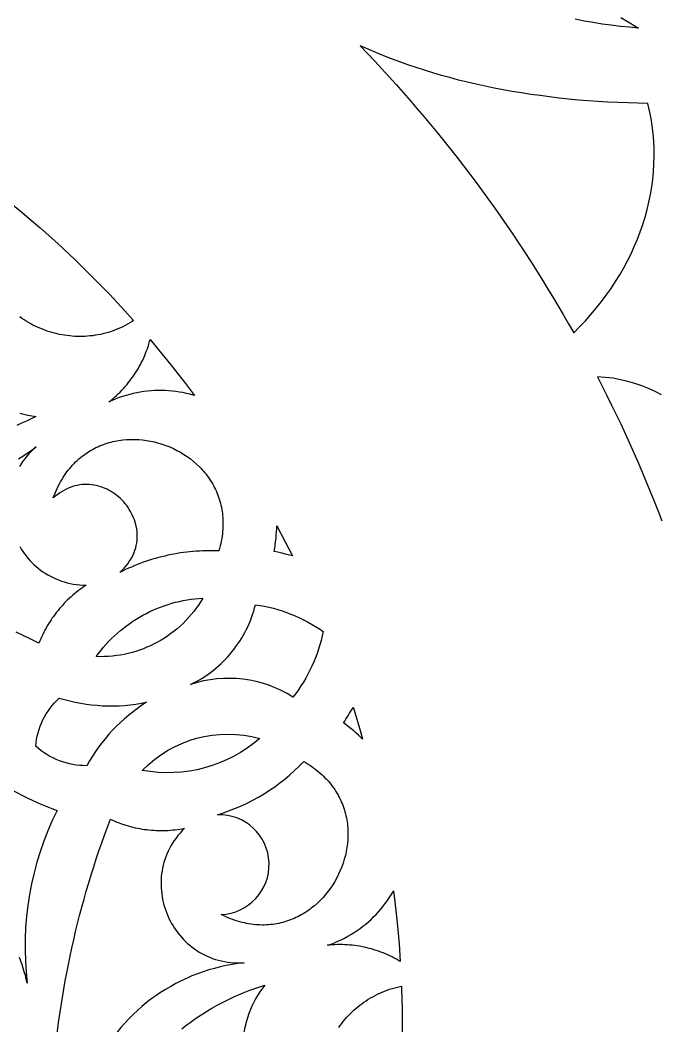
# Model space of a CAD drawing. Extents: x -1903 to -234, y -575 to 545.
# Drawn here: x -376.1 to -330.8, y 34.2 to 105.4 of the extents above; entities that cross this region are included whole.
import ezdxf

# ---------------------------------------------------------------- set-up
doc = ezdxf.new("R2010")
doc.units = 0
doc.layers.add('LAYER_1', color=18, linetype='CONTINUOUS')

msp = doc.modelspace()

# ---------------------------------------------------------------- linework, layer by layer
at = {"layer": 'LAYER_1'}
for points in [[(-424.073, 224.183, 0.414214), (-614.073, 34.183, 0.414214), (-424.073, -155.817, 0.414214), (-234.073, 34.183, 0.414214)], [(-359.144, 63.939), (-358.825, 63.88), (-358.508, 63.811), (-358.193, 63.732), (-357.88, 63.643), (-357.569, 63.546), (-357.261, 63.439), (-356.957, 63.323), (-356.656, 63.198), (-356.358, 63.065), (-356.065, 62.923), (-355.776, 62.773), (-355.492, 62.614), (-355.213, 62.448), (-354.939, 62.274), (-354.671, 62.092, -0.118726), (-356.812, 57.454, 0.224974), (-364.058, 58.34), (-363.844, 58.446), (-363.634, 58.557), (-363.428, 58.674), (-363.226, 58.797), (-363.027, 58.925), (-362.833, 59.058), (-362.643, 59.196), (-362.457, 59.339), (-362.275, 59.487), (-362.097, 59.639), (-361.924, 59.797), (-361.756, 59.958), (-361.592, 60.125), (-361.433, 60.295), (-361.278, 60.47), (-361.129, 60.649), (-360.984, 60.832), (-360.844, 61.019), (-360.71, 61.209), (-360.58, 61.404), (-360.456, 61.602), (-360.338, 61.803), (-360.224, 62.008), (-360.117, 62.216), (-360.015, 62.428), (-359.918, 62.642), (-359.828, 62.86), (-359.743, 63.08), (-359.664, 63.303), (-359.591, 63.529), (-359.525, 63.757), (-359.464, 63.988)], [(-372.987, 57.272), (-372.607, 57.174), (-372.225, 57.088), (-371.841, 57.014), (-371.455, 56.952), (-371.067, 56.903), (-370.678, 56.866), (-370.288, 56.841), (-369.898, 56.829), (-369.507, 56.828), (-369.116, 56.84), (-368.726, 56.865), (-368.336, 56.901), (-367.948, 56.95), (-367.56, 57.011), (-367.175, 57.084, 0.126855), (-371.412, 52.593, -0.186674), (-375.024, 53.967), (-374.997, 54.211), (-374.96, 54.452), (-374.912, 54.691), (-374.853, 54.926), (-374.783, 55.158), (-374.703, 55.386), (-374.613, 55.61), (-374.512, 55.83), (-374.402, 56.044), (-374.281, 56.254), (-374.151, 56.458), (-374.012, 56.656), (-373.864, 56.848), (-373.706, 57.033), (-373.539, 57.211), (-373.364, 57.382)], [(-352.477, 56.519), (-352.023, 55.007), (-351.875, 54.474), (-351.994, 54.59), (-352.162, 54.746), (-352.334, 54.9), (-352.508, 55.05), (-352.686, 55.197), (-352.866, 55.341), (-353.05, 55.482), (-353.236, 55.619, 0.017661), (-352.544, 56.724)], [(-367.477, 52.263, -0.276488), (-359.165, 54.511, -0.228229)], [(-355.88, 52.788), (-355.726, 52.693), (-355.577, 52.597), (-355.432, 52.498), (-355.292, 52.396), (-355.156, 52.293), (-355.024, 52.187), (-354.897, 52.08), (-354.774, 51.97), (-354.655, 51.859), (-354.541, 51.745), (-354.43, 51.63), (-354.324, 51.513), (-354.222, 51.395), (-354.124, 51.275), (-354.03, 51.153), (-353.94, 51.03), (-353.854, 50.905), (-353.772, 50.779), (-353.694, 50.652), (-353.62, 50.523), (-353.55, 50.394), (-353.484, 50.263), (-353.421, 50.131), (-353.362, 49.998), (-353.307, 49.864), (-353.256, 49.729), (-353.209, 49.594), (-353.165, 49.457), (-353.125, 49.32), (-353.088, 49.182), (-353.055, 49.044), (-353.026, 48.905), (-353, 48.766), (-352.977, 48.626), (-352.958, 48.486), (-352.943, 48.345), (-352.93, 48.204), (-352.922, 48.063), (-352.916, 47.922), (-352.914, 47.781), (-352.915, 47.64), (-352.927, 47.358), (-352.951, 47.077), (-352.989, 46.797), (-353.038, 46.519), (-353.099, 46.243), (-353.172, 45.969), (-353.257, 45.699), (-353.353, 45.432), (-353.46, 45.169), (-353.577, 44.911), (-353.705, 44.658), (-353.844, 44.41), (-353.992, 44.168), (-354.151, 43.933), (-354.318, 43.705), (-354.495, 43.484), (-354.682, 43.271), (-354.877, 43.066), (-355.08, 42.87), (-355.292, 42.684), (-355.512, 42.507), (-355.625, 42.423), (-355.74, 42.341), (-355.857, 42.261), (-355.975, 42.185), (-356.096, 42.111), (-356.218, 42.041), (-356.342, 41.973), (-356.468, 41.908), (-356.595, 41.846), (-356.725, 41.787), (-356.856, 41.732), (-356.988, 41.679), (-357.122, 41.63), (-357.258, 41.585), (-357.395, 41.542), (-357.534, 41.503), (-357.674, 41.468), (-357.815, 41.436), (-357.958, 41.408), (-358.103, 41.384), (-358.248, 41.363), (-358.395, 41.347), (-358.544, 41.334), (-358.693, 41.325), (-358.844, 41.32), (-358.996, 41.319), (-359.149, 41.322), (-359.304, 41.33), (-359.459, 41.341), (-359.616, 41.357), (-359.773, 41.377), (-359.932, 41.402), (-360.091, 41.431), (-360.252, 41.465), (-360.413, 41.503), (-360.575, 41.547), (-360.738, 41.594), (-360.902, 41.647), (-361.067, 41.704), (-361.233, 41.766), (-361.399, 41.834), (-361.566, 41.906), (-361.734, 41.983), (-361.902, 42.066, 1), (-362.158, 49.122, 0.128453), (-356.038, 52.88)]]:
    msp.add_lwpolyline(points, format="xyb", close=True, dxfattribs=at)
for points in [[(-333.59, 105.538), (-332.964, 105.162), (-332.347, 104.776), (-332.979, 104.844), (-333.621, 104.9), (-334.266, 104.985), (-334.908, 105.067), (-335.552, 105.178), (-336.193, 105.287), (-336.833, 105.426)], [(-377.291, 92.803), (-375.994, 91.744), (-374.719, 90.654), (-373.468, 89.536), (-372.242, 88.39), (-371.138, 87.31), (-369.811, 85.955), (-368.721, 84.789), (-368.094, 84.087), (-368.189, 84.026), (-368.354, 83.925), (-368.521, 83.83), (-368.689, 83.74), (-368.859, 83.655), (-369.031, 83.575), (-369.204, 83.5), (-369.378, 83.43), (-369.553, 83.365), (-369.729, 83.306), (-369.907, 83.251), (-370.085, 83.201), (-370.264, 83.156), (-370.444, 83.115), (-370.624, 83.08), (-370.805, 83.05), (-370.986, 83.024), (-371.168, 83.003), (-371.35, 82.987), (-371.532, 82.975), (-371.714, 82.968), (-371.896, 82.966), (-372.078, 82.969), (-372.259, 82.976), (-372.44, 82.988), (-372.621, 83.004), (-372.802, 83.025), (-372.981, 83.05), (-373.16, 83.08), (-373.339, 83.114), (-373.516, 83.152), (-373.693, 83.196), (-373.868, 83.243), (-374.042, 83.295), (-374.215, 83.351), (-374.386, 83.411), (-374.556, 83.476), (-374.725, 83.545), (-374.892, 83.618), (-375.057, 83.695), (-375.22, 83.776), (-375.382, 83.862), (-375.541, 83.952), (-375.698, 84.045), (-375.854, 84.143), (-376.006, 84.245), (-376.157, 84.351)], [(-330.71, 78.849), (-331.159, 79.079), (-331.623, 79.289), (-332.101, 79.478), (-332.593, 79.644), (-333.098, 79.789), (-333.615, 79.91), (-334.145, 80.007), (-334.693, 80.075), (-335.253, 80.118), (-334.908, 79.457), (-334.58, 78.788), (-334.251, 78.118), (-333.923, 77.448), (-333.595, 76.779), (-333.288, 76.099), (-332.981, 75.419), (-332.675, 74.739), (-332.368, 74.06), (-332.077, 73.373), (-331.792, 72.684), (-331.506, 71.995), (-331.221, 71.306), (-330.947, 70.612), (-330.684, 69.915)], [(-376.146, 77.544), (-375.867, 77.466), (-375.585, 77.399), (-375.298, 77.344), (-375.007, 77.299), (-375.343, 77.133), (-375.682, 76.974), (-376.023, 76.823), (-376.367, 76.678)], [(-376.235, 74.306), (-376.055, 74.419), (-375.876, 74.535), (-375.698, 74.653), (-375.522, 74.775), (-375.348, 74.9), (-375.176, 75.028), (-375.005, 75.159), (-375.184, 74.999), (-375.353, 74.834), (-375.514, 74.665), (-375.665, 74.492), (-375.808, 74.316), (-375.942, 74.137), (-376.067, 73.955), (-376.183, 73.769)], [(-376.16, 68.101), (-376.055, 67.928), (-375.944, 67.759), (-375.827, 67.594), (-375.704, 67.433), (-375.576, 67.277), (-375.441, 67.125), (-375.301, 66.978), (-375.156, 66.836), (-375.005, 66.699), (-374.848, 66.567), (-374.687, 66.441), (-374.52, 66.321), (-374.348, 66.208), (-374.171, 66.1), (-373.989, 65.999), (-373.802, 65.904), (-373.61, 65.816), (-373.413, 65.736), (-373.212, 65.663), (-373.006, 65.597), (-372.796, 65.539), (-372.582, 65.49), (-372.363, 65.448), (-372.14, 65.415), (-371.913, 65.39), (-371.681, 65.374), (-371.446, 65.367), (-371.588, 65.274), (-371.727, 65.179), (-371.865, 65.081), (-372, 64.98), (-372.133, 64.877), (-372.264, 64.771), (-372.393, 64.663), (-372.519, 64.552), (-372.644, 64.439), (-372.765, 64.324), (-372.885, 64.206), (-373.002, 64.086), (-373.117, 63.964), (-373.229, 63.84), (-373.339, 63.713), (-373.446, 63.584), (-373.551, 63.453), (-373.653, 63.321), (-373.753, 63.186), (-373.85, 63.049), (-373.944, 62.91), (-374.036, 62.769), (-374.124, 62.627), (-374.211, 62.482), (-374.294, 62.336), (-374.374, 62.188), (-374.452, 62.039), (-374.527, 61.887), (-374.599, 61.734), (-374.668, 61.58), (-374.734, 61.424), (-374.797, 61.266), (-375.335, 61.523), (-375.87, 61.785), (-376.402, 62.052)]]:
    msp.add_lwpolyline(points, dxfattribs=at)
for points in [[(-336.928, 83.217), (-336.507, 83.644), (-336.101, 84.079), (-335.709, 84.521), (-335.331, 84.972), (-334.968, 85.431), (-334.62, 85.896), (-334.287, 86.37), (-333.969, 86.85), (-333.666, 87.337), (-333.379, 87.831), (-333.115, 88.326), (-332.868, 88.827), (-332.637, 89.334), (-332.422, 89.846), (-332.224, 90.363), (-332.043, 90.885), (-331.879, 91.412), (-331.731, 91.942), (-331.6, 92.476), (-331.488, 93.013), (-331.403, 93.547), (-331.334, 94.083), (-331.284, 94.622), (-331.251, 95.162), (-331.236, 95.703), (-331.238, 96.246), (-331.258, 96.789), (-331.299, 97.33), (-331.367, 97.864), (-331.454, 98.397), (-331.558, 98.929), (-331.681, 99.459), (-332.394, 99.476), (-333.105, 99.489), (-333.807, 99.525), (-334.512, 99.552), (-335.213, 99.597), (-335.912, 99.638), (-336.6, 99.701), (-337.286, 99.76), (-337.961, 99.84), (-338.634, 99.916), (-339.297, 100.013), (-339.967, 100.098), (-340.627, 100.203), (-341.283, 100.306), (-341.928, 100.429), (-342.57, 100.549), (-343.199, 100.69), (-343.831, 100.823), (-344.458, 100.971), (-345.083, 101.116), (-345.694, 101.282), (-346.302, 101.445), (-346.897, 101.629), (-347.492, 101.808), (-348.084, 102), (-348.673, 102.189), (-349.247, 102.399), (-349.82, 102.607), (-350.378, 102.836), (-350.938, 103.06), (-351.492, 103.297), (-352.044, 103.532), (-351.524, 102.996), (-351.01, 102.454), (-350.507, 101.902), (-350.005, 101.35), (-349.502, 100.798), (-349.002, 100.243), (-348.516, 99.676), (-348.031, 99.108), (-347.546, 98.54), (-347.06, 97.973), (-346.592, 97.391), (-346.125, 96.808), (-345.658, 96.225), (-345.191, 95.642), (-344.738, 95.049), (-344.289, 94.452), (-343.841, 93.855), (-343.392, 93.258), (-342.953, 92.654), (-342.523, 92.043), (-342.094, 91.432), (-341.664, 90.821), (-341.24, 90.206), (-340.83, 89.582), (-340.42, 88.958), (-340.01, 88.334), (-339.602, 87.708), (-339.212, 87.072), (-338.821, 86.435), (-338.431, 85.798), (-338.041, 85.162), (-337.668, 84.514), (-337.298, 83.866)], [(-366.513, 82.263), (-365.454, 80.966), (-364.425, 79.646), (-363.782, 78.783), (-363.876, 78.812), (-364.117, 78.88), (-364.36, 78.94), (-364.604, 78.992), (-364.851, 79.038), (-365.098, 79.075), (-365.347, 79.105), (-365.598, 79.128), (-365.849, 79.143), (-366.1, 79.15), (-366.353, 79.15), (-366.606, 79.142), (-366.859, 79.127), (-367.112, 79.103), (-367.365, 79.073), (-367.618, 79.034), (-367.87, 78.988), (-368.122, 78.934), (-368.372, 78.872), (-368.622, 78.802), (-368.871, 78.725), (-369.118, 78.64), (-369.364, 78.546), (-369.608, 78.445), (-369.85, 78.337), (-369.711, 78.446), (-369.575, 78.559), (-369.441, 78.674), (-369.31, 78.792), (-369.182, 78.912), (-369.057, 79.035), (-368.934, 79.161), (-368.814, 79.288), (-368.697, 79.419), (-368.583, 79.551), (-368.472, 79.686), (-368.363, 79.823), (-368.258, 79.962), (-368.156, 80.103), (-368.057, 80.246), (-367.961, 80.391), (-367.868, 80.538), (-367.778, 80.687), (-367.691, 80.838), (-367.608, 80.991), (-367.528, 81.145), (-367.451, 81.301), (-367.378, 81.458), (-367.308, 81.617), (-367.241, 81.778), (-367.178, 81.94), (-367.118, 82.103), (-367.062, 82.268), (-367.009, 82.434), (-366.96, 82.601), (-366.922, 82.742)], [(-368.017, 75.684), (-367.735, 75.671), (-367.453, 75.646), (-367.172, 75.609), (-366.893, 75.561), (-366.616, 75.501), (-366.341, 75.429), (-366.07, 75.346), (-365.802, 75.252), (-365.538, 75.147), (-365.279, 75.032), (-365.026, 74.905), (-364.777, 74.769), (-364.535, 74.622), (-364.3, 74.465), (-364.071, 74.298), (-363.851, 74.122), (-363.638, 73.936), (-363.435, 73.741), (-363.336, 73.64), (-363.24, 73.536), (-363.146, 73.431), (-363.055, 73.323), (-362.967, 73.213), (-362.88, 73.101), (-362.797, 72.986), (-362.717, 72.87), (-362.639, 72.751), (-362.564, 72.63), (-362.492, 72.508), (-362.423, 72.383), (-362.357, 72.256), (-362.294, 72.127), (-362.234, 71.996), (-362.178, 71.864), (-362.125, 71.729), (-362.075, 71.592), (-362.029, 71.454), (-361.986, 71.313), (-361.947, 71.171), (-361.911, 71.027), (-361.88, 70.881), (-361.851, 70.733), (-361.827, 70.584), (-361.807, 70.432), (-361.79, 70.279), (-361.778, 70.125), (-361.769, 69.969), (-361.765, 69.811), (-361.765, 69.651), (-361.769, 69.49), (-361.778, 69.327), (-361.791, 69.163), (-361.808, 68.997), (-361.83, 68.829), (-361.857, 68.66), (-361.888, 68.49), (-361.924, 68.318), (-361.964, 68.145), (-362.01, 67.97), (-362.06, 67.794), (-362.288, 67.802), (-362.516, 67.806), (-362.743, 67.806), (-362.97, 67.803), (-363.198, 67.796), (-363.424, 67.785), (-363.651, 67.771), (-363.877, 67.753), (-364.103, 67.732), (-364.328, 67.707), (-364.552, 67.678), (-364.777, 67.646), (-365, 67.61), (-365.223, 67.571), (-365.445, 67.528), (-365.667, 67.482), (-365.887, 67.432), (-366.107, 67.379), (-366.326, 67.322), (-366.544, 67.261), (-366.762, 67.197), (-366.978, 67.13), (-367.193, 67.059), (-367.407, 66.985), (-367.62, 66.907), (-367.832, 66.826), (-368.043, 66.742), (-368.253, 66.654), (-368.461, 66.562), (-368.668, 66.467), (-368.873, 66.369), (-369.077, 66.268), (-368.919, 66.416), (-368.772, 66.567), (-368.637, 66.722), (-368.513, 66.878), (-368.4, 67.037), (-368.298, 67.197), (-368.207, 67.359), (-368.127, 67.523), (-368.057, 67.688), (-367.997, 67.854), (-367.947, 68.02), (-367.906, 68.187), (-367.875, 68.355), (-367.853, 68.522), (-367.84, 68.689), (-367.836, 68.855), (-367.841, 69.021), (-367.854, 69.186), (-367.875, 69.349), (-367.904, 69.511), (-367.941, 69.672), (-367.985, 69.83), (-368.037, 69.987), (-368.095, 70.14), (-368.161, 70.292), (-368.233, 70.44), (-368.312, 70.585), (-368.397, 70.727), (-368.487, 70.865), (-368.584, 70.999), (-368.686, 71.129), (-368.794, 71.255), (-368.907, 71.376), (-369.024, 71.493), (-369.147, 71.604), (-369.274, 71.71), (-369.405, 71.81), (-369.54, 71.905), (-369.679, 71.994), (-369.822, 72.076), (-369.968, 72.152), (-370.117, 72.221), (-370.27, 72.283), (-370.425, 72.337), (-370.582, 72.385), (-370.742, 72.424), (-370.904, 72.456), (-371.069, 72.479), (-371.234, 72.494), (-371.402, 72.5), (-371.57, 72.498), (-371.74, 72.486), (-371.91, 72.464), (-372.081, 72.433), (-372.253, 72.392), (-372.424, 72.341), (-372.596, 72.28), (-372.767, 72.208), (-372.938, 72.125), (-373.109, 72.031), (-373.278, 71.925), (-373.446, 71.808), (-373.613, 71.68), (-373.779, 71.539), (-373.714, 71.715), (-373.647, 71.887), (-373.576, 72.055), (-373.503, 72.218), (-373.427, 72.378), (-373.347, 72.534), (-373.266, 72.685), (-373.181, 72.833), (-373.094, 72.976), (-373.004, 73.116), (-372.911, 73.251), (-372.816, 73.383), (-372.719, 73.51), (-372.62, 73.634), (-372.518, 73.754), (-372.414, 73.87), (-372.307, 73.982), (-372.199, 74.091), (-372.089, 74.196), (-371.977, 74.297), (-371.863, 74.394), (-371.747, 74.487), (-371.629, 74.577), (-371.509, 74.663), (-371.388, 74.745), (-371.266, 74.824), (-371.142, 74.899), (-371.016, 74.971), (-370.889, 75.039), (-370.761, 75.104), (-370.631, 75.165), (-370.501, 75.222), (-370.369, 75.276), (-370.236, 75.327), (-370.102, 75.374), (-369.967, 75.417), (-369.832, 75.458), (-369.695, 75.495), (-369.558, 75.528), (-369.42, 75.559), (-369.281, 75.586), (-369.142, 75.609), (-369.003, 75.63), (-368.863, 75.647), (-368.582, 75.672), (-368.3, 75.684)], [(-357.358, 68.447), (-356.852, 67.434), (-357.065, 67.495), (-357.333, 67.568), (-357.602, 67.636), (-357.872, 67.699), (-358.141, 67.758), (-358.102, 67.986), (-358.067, 68.215), (-358.036, 68.444), (-358.01, 68.673), (-357.989, 68.903), (-357.971, 69.132), (-357.958, 69.362), (-357.951, 69.569)], [(-363.337, 64.204), (-363.495, 63.964), (-363.66, 63.73), (-363.833, 63.502), (-364.013, 63.282), (-364.199, 63.069), (-364.392, 62.862), (-364.592, 62.663), (-364.798, 62.47), (-365.009, 62.286), (-365.226, 62.108), (-365.449, 61.939), (-365.677, 61.776), (-365.911, 61.622), (-366.149, 61.476), (-366.392, 61.338), (-366.639, 61.208), (-366.89, 61.086), (-367.146, 60.972), (-367.405, 60.867), (-367.668, 60.771), (-367.935, 60.684), (-368.204, 60.605), (-368.477, 60.535), (-368.752, 60.474), (-369.03, 60.423), (-369.311, 60.381), (-369.593, 60.348), (-369.877, 60.325), (-370.163, 60.312), (-370.451, 60.308), (-370.74, 60.314), (-370.572, 60.542), (-370.399, 60.764), (-370.219, 60.98), (-370.034, 61.191), (-369.844, 61.396), (-369.649, 61.595), (-369.448, 61.788), (-369.242, 61.975), (-369.032, 62.156), (-368.817, 62.331), (-368.597, 62.499), (-368.373, 62.661), (-368.144, 62.817), (-367.912, 62.966), (-367.675, 63.109), (-367.435, 63.245), (-367.191, 63.374), (-366.943, 63.497), (-366.692, 63.612), (-366.438, 63.721), (-366.181, 63.822), (-365.92, 63.917), (-365.657, 64.004), (-365.392, 64.084), (-365.123, 64.156), (-364.853, 64.221), (-364.58, 64.279), (-364.305, 64.329), (-364.028, 64.371), (-363.749, 64.405), (-363.468, 64.432), (-363.186, 64.451)], [(-349.589, 42.959), (-349.429, 41.475), (-349.299, 39.997), (-349.214, 38.742), (-349.327, 38.81), (-349.478, 38.897), (-349.631, 38.98), (-349.786, 39.06), (-349.942, 39.136), (-350.1, 39.209), (-350.259, 39.279), (-350.419, 39.345), (-350.581, 39.408), (-350.745, 39.467), (-350.909, 39.523), (-351.075, 39.575), (-351.242, 39.624), (-351.409, 39.669), (-351.578, 39.711), (-351.748, 39.749), (-351.919, 39.784), (-352.09, 39.815), (-352.262, 39.842), (-352.435, 39.866), (-352.608, 39.886), (-352.782, 39.902), (-352.957, 39.915), (-353.132, 39.924), (-353.307, 39.93), (-353.483, 39.932), (-353.659, 39.93), (-353.835, 39.924), (-354.011, 39.914), (-354.187, 39.901), (-354.364, 39.884), (-354.113, 39.973), (-353.867, 40.069), (-353.626, 40.172), (-353.388, 40.282), (-353.155, 40.398), (-352.927, 40.521), (-352.703, 40.65), (-352.484, 40.786), (-352.27, 40.927), (-352.061, 41.074), (-351.857, 41.227), (-351.658, 41.386), (-351.465, 41.55), (-351.277, 41.719), (-351.095, 41.894), (-350.918, 42.074), (-350.748, 42.258), (-350.583, 42.448), (-350.424, 42.642), (-350.271, 42.84), (-350.125, 43.043), (-349.985, 43.251), (-349.851, 43.462), (-349.724, 43.677), (-349.689, 43.741)]]:
    msp.add_lwpolyline(points, close=True, dxfattribs=at)
for points in [[(-378.929, 52.254, 0.063158), (-373.516, 49.421, 0.145764), (-375.632, 37.211), (-375.694, 37.476), (-375.761, 37.738), (-375.833, 37.999), (-375.91, 38.257), (-375.992, 38.512), (-376.079, 38.765), (-376.17, 39.016)], [(-373.826, 30.276, -0.074077), (-369.74, 48.803), (-369.586, 48.733), (-369.43, 48.666), (-369.274, 48.602), (-369.116, 48.542), (-368.957, 48.484), (-368.798, 48.43), (-368.637, 48.379), (-368.476, 48.332), (-368.314, 48.287), (-368.151, 48.246), (-367.987, 48.208), (-367.823, 48.173), (-367.659, 48.142), (-367.493, 48.113), (-367.328, 48.088), (-367.162, 48.067), (-366.995, 48.048), (-366.828, 48.033), (-366.661, 48.021), (-366.494, 48.012), (-366.326, 48.007), (-366.159, 48.005), (-365.991, 48.006), (-365.823, 48.01), (-365.655, 48.018), (-365.488, 48.029), (-365.32, 48.044), (-365.152, 48.061), (-364.985, 48.082), (-364.818, 48.107), (-364.651, 48.135), (-364.485, 48.166), (-364.65, 47.998), (-364.806, 47.826), (-364.953, 47.651), (-365.09, 47.473), (-365.22, 47.291), (-365.34, 47.107), (-365.451, 46.919), (-365.554, 46.73), (-365.649, 46.538), (-365.735, 46.344), (-365.813, 46.148), (-365.882, 45.95), (-365.944, 45.751), (-365.997, 45.551), (-366.042, 45.349), (-366.079, 45.147), (-366.109, 44.945), (-366.131, 44.741), (-366.145, 44.538), (-366.152, 44.335), (-366.151, 44.132), (-366.143, 43.929), (-366.127, 43.727), (-366.104, 43.526), (-366.075, 43.327), (-366.038, 43.128), (-365.994, 42.931), (-365.943, 42.736), (-365.886, 42.542), (-365.821, 42.351), (-365.751, 42.162), (-365.673, 41.976), (-365.59, 41.792), (-365.5, 41.612), (-365.403, 41.434), (-365.301, 41.26), (-365.192, 41.09), (-365.078, 40.924), (-364.957, 40.761), (-364.831, 40.603), (-364.699, 40.45), (-364.561, 40.301), (-364.418, 40.157), (-364.269, 40.018), (-364.115, 39.884), (-363.955, 39.756), (-363.791, 39.634), (-363.621, 39.518), (-363.446, 39.408), (-363.266, 39.304), (-363.082, 39.207), (-362.892, 39.117), (-362.698, 39.033), (-362.499, 38.957), (-362.296, 38.888), (-362.088, 38.828), (-361.876, 38.774), (-361.66, 38.729), (-361.439, 38.693), (-361.214, 38.664), (-360.986, 38.645), (-360.753, 38.634), (-360.517, 38.633), (-360.276, 38.641, 0.260478), (-370.844, 31.224)], [(-364.686, 33.971), (-364.394, 34.199), (-364.098, 34.42), (-363.797, 34.635), (-363.491, 34.844), (-363.181, 35.046), (-362.867, 35.242), (-362.549, 35.431), (-362.227, 35.614), (-361.9, 35.79), (-361.57, 35.959), (-361.236, 36.121), (-360.899, 36.277), (-360.557, 36.425), (-360.213, 36.567), (-359.865, 36.701), (-359.514, 36.829), (-359.159, 36.949), (-358.802, 37.061, 0.329739), (-359.131, 28.547, 0.606751)], [(-353.569, 34.059), (-353.465, 34.207), (-353.356, 34.352), (-353.244, 34.495), (-353.128, 34.635), (-353.009, 34.772), (-352.886, 34.906), (-352.76, 35.037), (-352.63, 35.164), (-352.498, 35.289), (-352.362, 35.41), (-352.222, 35.528), (-352.08, 35.642), (-351.934, 35.753), (-351.786, 35.86), (-351.634, 35.963), (-351.48, 36.062), (-351.322, 36.158), (-351.162, 36.249), (-350.999, 36.337), (-350.833, 36.42), (-350.664, 36.499), (-350.493, 36.573), (-350.319, 36.644), (-350.142, 36.709), (-349.963, 36.77), (-349.782, 36.827), (-349.598, 36.878), (-349.412, 36.925), (-349.223, 36.967), (-349.127, 36.986, -0.009354), (-349.073, 34.18, -0.080245), (-352.89, 10.567)]]:
    msp.add_lwpolyline(points, format="xyb", dxfattribs=at)

doc.saveas('drawing.dxf')
